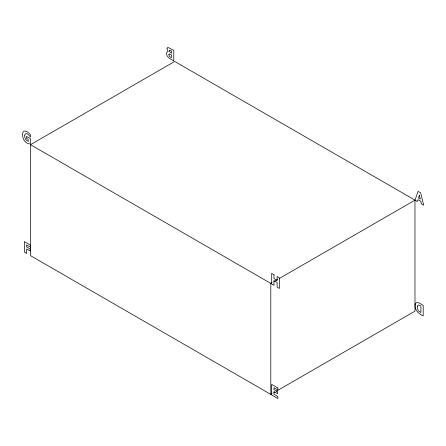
<?xml version="1.0" encoding="UTF-8"?>
<svg xmlns="http://www.w3.org/2000/svg" width="446" height="446" viewBox="0 0 446 446"><rect width="100%" height="100%" fill="white"/><g stroke="black" fill="none" stroke-linecap="round" stroke-linejoin="round"><path stroke-width="0.67" d="M276.23 391.253L414.975 311.152L414.975 200.17L418.108 191.373L420.611 192.817L423.7 205.149L421.398 203.822L420.829 201.341L417.958 199.68L417.384 201.503L174.687 61.442L30.518 144.677L30.518 255.664L270.8 394.387L272.01 393.69M30.518 144.677L270.8 283.405L272.01 282.708M273.816 281.666L277.44 279.575M279.246 278.527L414.975 200.17M273.816 392.647L275.026 391.95M30.467 245.138L24.352 241.604L24.352 252.157L26.632 253.473L26.632 248.94L30.161 250.975L30.161 248.963L26.632 246.928L26.632 244.932L30.467 247.151M270.8 283.405L270.8 394.387M24.72 135.026C24.313 137.663 25.79 140.401 28.249 141.454L28.249 139.381L26.476 138.36L26.476 136.381L30.467 138.689L30.467 143.885C20.181 144.236 19.574 122.722 30.434 134.642L30.434 137.117C29.525 135.456 25.74 131.425 24.72 135.026M417.456 306.274L417.673 309.134A3.222 1.862 60 0 0 419.023 311.314L420.89 312.535L420.89 305.928L418.643 304.986L418.08 305.164L417.456 306.274M415.154 304.501C414.195 309.753 418.683 314.045 423.187 315.835L423.187 305.287C420.996 304.445 418.699 301.658 416.163 302.84A6.015 3.473 60 0 0 415.154 304.501M167.15 48.307C166.085 49.5 169.463 52.305 167.585 51.814L166.609 52.522L166.548 54.195A3.451 1.99 60 0 0 167.434 56.33L169.268 58.203L173.789 60.868L173.789 50.314L168.064 47.471A2.486 1.433 60 0 0 167.15 48.307M168.889 54.317C168.404 56.475 173.204 59.915 171.509 54.969L169.53 53.944L168.889 54.317M169.536 50.314L169.675 51.764L171.509 53.163C172.273 51.775 171.047 49.684 169.536 50.314M419.391 195.114L418.459 198.057L420.327 199.133L419.391 195.114M273.995 274.753L271.698 273.426L271.698 283.979L273.995 285.306L273.995 280.629L277.117 282.43L277.117 287.107L279.413 288.434L279.413 277.88L277.117 276.553L277.117 280.417L273.995 278.616L273.995 274.753M277.88 387.975L271.698 384.407L271.698 394.961L277.88 398.529L277.88 396.516L273.983 394.27L273.983 391.605L277.574 393.673L277.574 391.66L273.983 389.592L273.983 387.741L277.88 389.988L277.88 387.975"/></g></svg>
